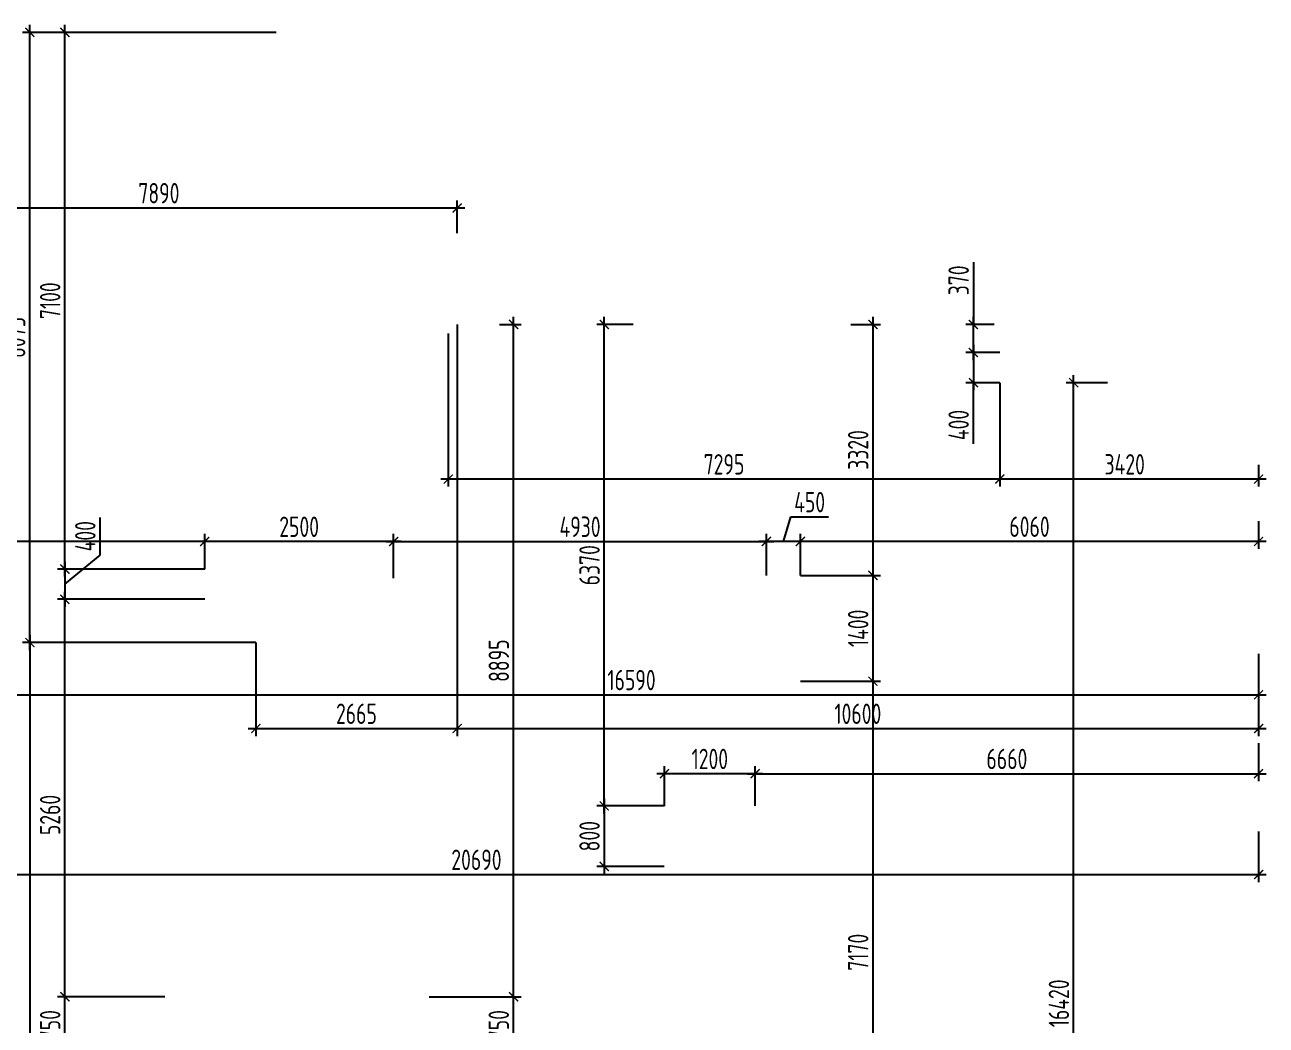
# Model space of a CAD drawing. Header units: millimetres. Extents: x -180271 to 536090, y 55086 to 131231.
# Drawn here: x 513321 to 529739, y 73336 to 86571 of the extents above; entities that cross this region are included whole.
import ezdxf

# ---------------------------------------------------------------- set-up
doc = ezdxf.new("R2010")
doc.units = ezdxf.units.MM
doc.layers.add('Размеры кровли ВК', color=14, linetype='Continuous', lineweight=9)
doc.layers.add('РАЗМЕРЫ КРОВЛИ ОВ', color=204, linetype='Continuous')
doc.layers.get('0').off()
doc.styles.add('ISOCPEUR', font='isocpeur.ttf', dxfattribs={"width": 0.7})
doc.dimstyles.new('R_100', dxfattribs={"dimtxt": 270, "dimasz": 120, "dimexe": 100, "dimexo": 0, "dimgap": 60, "dimtad": 1, "dimdec": 0, "dimrnd": 5, "dimzin": 0, "dimdsep": 46, "dimtxsty": 'ISOCPEUR', "dimblk": 'ARCHTICK', "dimcen": 0, "dimdle": 100, "dimclrd": 256, "dimclre": 256, "dimclrt": 256, "dimadec": 0, "dimazin": 0, "dimtfac": 2, "dimtdec": 0, "dimtofl": 0, "dimtmove": 1, "dimatfit": 3, "dimfxl": 1, "dimtvp": 3, "dimtolj": 1, "dimtzin": 0, "dimarcsym": 0})

# ---------------------------------------------------------------- blocks, each defined once
blk = doc.blocks.new('_ArchTick')
at = {"color": 0, "linetype": 'ByBlock', "const_width": 0.15}
blk.add_lwpolyline([(-0.5, -0.5), (0.5, 0.5)], dxfattribs=at)
blk = doc.blocks.new('*D3737')
at = {"layer": 'РАЗМЕРЫ КРОВЛИ ОВ', "lineweight": -2, "transparency": 16777216}
for p, q in [((529639, 78248), (529639, 77607)), ((512951, 77707), (529739, 77707)), ((513051, 74790), (513051, 77807))]:
    blk.add_line(p, q, dxfattribs=at)
at = {"layer": 'РАЗМЕРЫ КРОВЛИ ОВ', "lineweight": -2, "transparency": 16777216, "xscale": 120, "yscale": 120, "zscale": 120, "rotation": 180}
blk.add_blockref('_ArchTick', (513051, 77707), dxfattribs=at)
at = {"layer": 'РАЗМЕРЫ КРОВЛИ ОВ', "lineweight": -2, "transparency": 16777216, "xscale": 120, "yscale": 120, "zscale": 120}
blk.add_blockref('_ArchTick', (529639, 77707), dxfattribs=at)
at = {"layer": 'РАЗМЕРЫ КРОВЛИ ОВ', "transparency": 16777216, "insert": (521345, 77902), "char_height": 270, "attachment_point": 5, "style": 'ISOCPEUR'}
blk.add_mtext('\\A1;16590', dxfattribs=at)
blk = doc.blocks.new('*D3748')
at = {"layer": 'РАЗМЕРЫ КРОВЛИ ОВ', "lineweight": -2, "transparency": 16777216}
for p, q in [((511149, 82081), (511149, 84248)), ((519039, 83814), (519039, 84248)), ((511049, 84148), (519139, 84148))]:
    blk.add_line(p, q, dxfattribs=at)
at = {"layer": 'РАЗМЕРЫ КРОВЛИ ОВ', "lineweight": -2, "transparency": 16777216, "xscale": 120, "yscale": 120, "zscale": 120, "rotation": 180}
blk.add_blockref('_ArchTick', (511149, 84148), dxfattribs=at)
at = {"layer": 'РАЗМЕРЫ КРОВЛИ ОВ', "lineweight": -2, "transparency": 16777216, "xscale": 120, "yscale": 120, "zscale": 120}
blk.add_blockref('_ArchTick', (519039, 84148), dxfattribs=at)
at = {"layer": 'РАЗМЕРЫ КРОВЛИ ОВ', "transparency": 16777216, "insert": (515094, 84343), "char_height": 270, "attachment_point": 5, "style": 'ISOCPEUR'}
blk.add_mtext('\\A1;7890', dxfattribs=at)
blk = doc.blocks.new('*D3749')
at = {"layer": 'РАЗМЕРЫ КРОВЛИ ОВ', "lineweight": -2, "transparency": 16777216}
for p, q in [((526217, 81836), (526217, 80461)), ((529639, 80750), (529639, 80461)), ((529739, 80561), (526117, 80561))]:
    blk.add_line(p, q, dxfattribs=at)
at = {"layer": 'РАЗМЕРЫ КРОВЛИ ОВ', "lineweight": -2, "transparency": 16777216, "xscale": 120, "yscale": 120, "zscale": 120, "rotation": 180}
blk.add_blockref('_ArchTick', (526217, 80561), dxfattribs=at)
at = {"layer": 'РАЗМЕРЫ КРОВЛИ ОВ', "lineweight": -2, "transparency": 16777216, "xscale": 120, "yscale": 120, "zscale": 120}
blk.add_blockref('_ArchTick', (529639, 80561), dxfattribs=at)
at = {"layer": 'РАЗМЕРЫ КРОВЛИ ОВ', "transparency": 16777216, "insert": (527868, 80756), "char_height": 270, "attachment_point": 5, "style": 'ISOCPEUR'}
blk.add_mtext('\\A1;3420', dxfattribs=at)
blk = doc.blocks.new('*D3750')
at = {"layer": 'РАЗМЕРЫ КРОВЛИ ОВ', "lineweight": -2, "transparency": 16777216}
for p, q in [((518921, 82486), (518921, 80461)), ((526217, 81836), (526217, 80461)), ((526317, 80561), (518821, 80561))]:
    blk.add_line(p, q, dxfattribs=at)
at = {"layer": 'РАЗМЕРЫ КРОВЛИ ОВ', "lineweight": -2, "transparency": 16777216, "xscale": 120, "yscale": 120, "zscale": 120, "rotation": 180}
blk.add_blockref('_ArchTick', (518921, 80561), dxfattribs=at)
at = {"layer": 'РАЗМЕРЫ КРОВЛИ ОВ', "lineweight": -2, "transparency": 16777216, "xscale": 120, "yscale": 120, "zscale": 120}
blk.add_blockref('_ArchTick', (526217, 80561), dxfattribs=at)
at = {"layer": 'РАЗМЕРЫ КРОВЛИ ОВ', "transparency": 16777216, "insert": (522569, 80756), "char_height": 270, "attachment_point": 5, "style": 'ISOCPEUR'}
blk.add_mtext('\\A1;7295', dxfattribs=at)
blk = doc.blocks.new('*D3751')
at = {"layer": 'РАЗМЕРЫ КРОВЛИ ОВ', "lineweight": -2, "transparency": 16777216}
for p, q in [((529639, 80006), (529639, 79636)), ((523579, 79286), (523579, 79836)), ((529739, 79736), (523479, 79736))]:
    blk.add_line(p, q, dxfattribs=at)
at = {"layer": 'РАЗМЕРЫ КРОВЛИ ОВ', "lineweight": -2, "transparency": 16777216, "xscale": 120, "yscale": 120, "zscale": 120, "rotation": 180}
blk.add_blockref('_ArchTick', (523579, 79736), dxfattribs=at)
at = {"layer": 'РАЗМЕРЫ КРОВЛИ ОВ', "lineweight": -2, "transparency": 16777216, "xscale": 120, "yscale": 120, "zscale": 120}
blk.add_blockref('_ArchTick', (529639, 79736), dxfattribs=at)
at = {"layer": 'РАЗМЕРЫ КРОВЛИ ОВ', "transparency": 16777216, "insert": (526609, 79931), "char_height": 270, "attachment_point": 5, "style": 'ISOCPEUR'}
blk.add_mtext('\\A1;6060', dxfattribs=at)
blk = doc.blocks.new('*D3752')
at = {"layer": 'РАЗМЕРЫ КРОВЛИ ОВ', "lineweight": -2, "transparency": 16777216}
for p, q in [((523354, 79736), (523452, 80061)), ((523452, 80061), (523950, 80061)), ((523129, 79286), (523129, 79836)), ((523579, 79286), (523579, 79836)), ((523679, 79736), (523029, 79736))]:
    blk.add_line(p, q, dxfattribs=at)
at = {"layer": 'РАЗМЕРЫ КРОВЛИ ОВ', "lineweight": -2, "transparency": 16777216, "xscale": 120, "yscale": 120, "zscale": 120, "rotation": 180}
blk.add_blockref('_ArchTick', (523129, 79736), dxfattribs=at)
at = {"layer": 'РАЗМЕРЫ КРОВЛИ ОВ', "lineweight": -2, "transparency": 16777216, "xscale": 120, "yscale": 120, "zscale": 120}
blk.add_blockref('_ArchTick', (523579, 79736), dxfattribs=at)
at = {"layer": 'РАЗМЕРЫ КРОВЛИ ОВ', "transparency": 16777216, "insert": (523701, 80256), "char_height": 270, "attachment_point": 5, "style": 'ISOCPEUR'}
blk.add_mtext('\\A1;450', dxfattribs=at)
blk = doc.blocks.new('*D3754')
at = {"layer": 'РАЗМЕРЫ КРОВЛИ ОВ', "lineweight": -2, "transparency": 16777216}
for p, q in [((524247, 82606), (524638, 82606)), ((524538, 82706), (524538, 79186)), ((523579, 79286), (524638, 79286))]:
    blk.add_line(p, q, dxfattribs=at)
at = {"layer": 'РАЗМЕРЫ КРОВЛИ ОВ', "lineweight": -2, "transparency": 16777216, "xscale": 120, "yscale": 120, "zscale": 120}
for p, rotation in [((524538, 82606), 90), ((524538, 79286), 270)]:
    blk.add_blockref('_ArchTick', p, dxfattribs=dict(at, rotation=rotation))
at = {"layer": 'РАЗМЕРЫ КРОВЛИ ОВ', "transparency": 16777216, "insert": (524343, 80946), "char_height": 270, "attachment_point": 5, "rotation": 90, "style": 'ISOCPEUR'}
blk.add_mtext('\\A1;3320', dxfattribs=at)
blk = doc.blocks.new('*D3755')
at = {"layer": 'РАЗМЕРЫ КРОВЛИ ОВ', "lineweight": -2, "transparency": 16777216}
for p, q in [((524538, 79386), (524538, 77786)), ((523579, 79286), (524638, 79286)), ((523579, 77886), (524638, 77886))]:
    blk.add_line(p, q, dxfattribs=at)
at = {"layer": 'РАЗМЕРЫ КРОВЛИ ОВ', "lineweight": -2, "transparency": 16777216, "xscale": 120, "yscale": 120, "zscale": 120}
for p, rotation in [((524538, 79286), 90), ((524538, 77886), 270)]:
    blk.add_blockref('_ArchTick', p, dxfattribs=dict(at, rotation=rotation))
at = {"layer": 'РАЗМЕРЫ КРОВЛИ ОВ', "transparency": 16777216, "insert": (524343, 78586), "char_height": 270, "attachment_point": 5, "rotation": 90, "style": 'ISOCPEUR'}
blk.add_mtext('\\A1;1400', dxfattribs=at)
blk = doc.blocks.new('*D3756')
at = {"layer": 'РАЗМЕРЫ КРОВЛИ ОВ', "lineweight": -2, "transparency": 16777216}
for p, q in [((523579, 77886), (524638, 77886)), ((524538, 77986), (524538, 70616)), ((524139, 70716), (524638, 70716))]:
    blk.add_line(p, q, dxfattribs=at)
at = {"layer": 'РАЗМЕРЫ КРОВЛИ ОВ', "lineweight": -2, "transparency": 16777216, "xscale": 120, "yscale": 120, "zscale": 120}
for p, rotation in [((524538, 77886), 90), ((524538, 70716), 270)]:
    blk.add_blockref('_ArchTick', p, dxfattribs=dict(at, rotation=rotation))
at = {"layer": 'РАЗМЕРЫ КРОВЛИ ОВ', "transparency": 16777216, "insert": (524343, 74301), "char_height": 270, "attachment_point": 5, "rotation": 90, "style": 'ISOCPEUR'}
blk.add_mtext('\\A1;7170', dxfattribs=at)
blk = doc.blocks.new('*D3807')
at = {"layer": 'РАЗМЕРЫ КРОВЛИ ОВ', "lineweight": -2, "transparency": 16777216}
for p, q in [((519785, 72861), (519785, 73811)), ((518669, 73711), (519885, 73711)), ((518669, 72961), (519885, 72961))]:
    blk.add_line(p, q, dxfattribs=at)
at = {"layer": 'РАЗМЕРЫ КРОВЛИ ОВ', "lineweight": -2, "transparency": 16777216, "xscale": 120, "yscale": 120, "zscale": 120}
for p, rotation in [((519785, 73711), 90), ((519785, 72961), 270)]:
    blk.add_blockref('_ArchTick', p, dxfattribs=dict(at, rotation=rotation))
at = {"layer": 'РАЗМЕРЫ КРОВЛИ ОВ', "transparency": 16777216, "insert": (519590, 73336), "char_height": 270, "attachment_point": 5, "rotation": 90, "style": 'ISOCPEUR'}
blk.add_mtext('\\A1;750', dxfattribs=at)
blk = doc.blocks.new('*D3808')
at = {"layer": 'РАЗМЕРЫ КРОВЛИ ОВ', "lineweight": -2, "transparency": 16777216}
for p, q in [((519601, 82606), (519885, 82606)), ((519785, 73611), (519785, 82706)), ((518669, 73711), (519885, 73711))]:
    blk.add_line(p, q, dxfattribs=at)
at = {"layer": 'РАЗМЕРЫ КРОВЛИ ОВ', "lineweight": -2, "transparency": 16777216, "xscale": 120, "yscale": 120, "zscale": 120}
for p, rotation in [((519785, 82606), 90), ((519785, 73711), 270)]:
    blk.add_blockref('_ArchTick', p, dxfattribs=dict(at, rotation=rotation))
at = {"layer": 'РАЗМЕРЫ КРОВЛИ ОВ', "transparency": 16777216, "insert": (519590, 78158), "char_height": 270, "attachment_point": 5, "rotation": 90, "style": 'ISOCPEUR'}
blk.add_mtext('\\A1;8895', dxfattribs=at)
blk = doc.blocks.new('*D3812')
at = {"layer": 'РАЗМЕРЫ КРОВЛИ ОВ', "lineweight": -2, "transparency": 16777216}
for p, q in [((513851, 72861), (513851, 73811)), ((515172, 73711), (513751, 73711)), ((515172, 72961), (513751, 72961))]:
    blk.add_line(p, q, dxfattribs=at)
at = {"layer": 'РАЗМЕРЫ КРОВЛИ ОВ', "lineweight": -2, "transparency": 16777216, "xscale": 120, "yscale": 120, "zscale": 120}
for p, rotation in [((513851, 73711), 90), ((513851, 72961), 270)]:
    blk.add_blockref('_ArchTick', p, dxfattribs=dict(at, rotation=rotation))
at = {"layer": 'РАЗМЕРЫ КРОВЛИ ОВ', "transparency": 16777216, "insert": (513656, 73336), "char_height": 270, "attachment_point": 5, "rotation": 90, "style": 'ISOCPEUR'}
blk.add_mtext('\\A1;750', dxfattribs=at)
blk = doc.blocks.new('*D3813')
at = {"layer": 'РАЗМЕРЫ КРОВЛИ ОВ', "lineweight": -2, "transparency": 16777216}
for p, q in [((513851, 73611), (513851, 79070)), ((515700, 78970), (513751, 78970)), ((515172, 73711), (513751, 73711))]:
    blk.add_line(p, q, dxfattribs=at)
at = {"layer": 'РАЗМЕРЫ КРОВЛИ ОВ', "lineweight": -2, "transparency": 16777216, "xscale": 120, "yscale": 120, "zscale": 120}
for p, rotation in [((513851, 78970), 90), ((513851, 73711), 270)]:
    blk.add_blockref('_ArchTick', p, dxfattribs=dict(at, rotation=rotation))
at = {"layer": 'РАЗМЕРЫ КРОВЛИ ОВ', "transparency": 16777216, "insert": (513656, 76117), "char_height": 270, "attachment_point": 5, "rotation": 90, "style": 'ISOCPEUR'}
blk.add_mtext('\\A1;5260', dxfattribs=at)
blk = doc.blocks.new('*D3842')
at = {"layer": 'РАЗМЕРЫ КРОВЛИ ОВ', "lineweight": -2, "transparency": 16777216}
for p, q in [((525867, 82336), (525867, 81736)), ((526217, 82236), (525767, 82236)), ((526217, 81836), (525767, 81836)), ((525867, 81027), (525867, 81836))]:
    blk.add_line(p, q, dxfattribs=at)
at = {"layer": 'РАЗМЕРЫ КРОВЛИ ОВ', "lineweight": -2, "transparency": 16777216, "xscale": 120, "yscale": 120, "zscale": 120}
for p, rotation in [((525867, 82236), 90), ((525867, 81836), 270)]:
    blk.add_blockref('_ArchTick', p, dxfattribs=dict(at, rotation=rotation))
at = {"layer": 'РАЗМЕРЫ КРОВЛИ ОВ', "transparency": 16777216, "insert": (525672, 81276), "char_height": 270, "attachment_point": 5, "rotation": 90, "style": 'ISOCPEUR'}
blk.add_mtext('\\A1;400', dxfattribs=at)
blk = doc.blocks.new('*D3843')
at = {"layer": 'РАЗМЕРЫ КРОВЛИ ОВ', "lineweight": -2, "transparency": 16777216}
for p, q in [((525867, 83429), (525867, 82606)), ((526142, 82606), (525767, 82606)), ((525867, 82136), (525867, 82706)), ((526217, 82236), (525767, 82236))]:
    blk.add_line(p, q, dxfattribs=at)
at = {"layer": 'РАЗМЕРЫ КРОВЛИ ОВ', "lineweight": -2, "transparency": 16777216, "xscale": 120, "yscale": 120, "zscale": 120}
for p, rotation in [((525867, 82606), 90), ((525867, 82236), 270)]:
    blk.add_blockref('_ArchTick', p, dxfattribs=dict(at, rotation=rotation))
at = {"layer": 'РАЗМЕРЫ КРОВЛИ ОВ', "transparency": 16777216, "insert": (525672, 83190), "char_height": 270, "attachment_point": 5, "rotation": 90, "style": 'ISOCPEUR'}
blk.add_mtext('\\A1;370', dxfattribs=at)
blk = doc.blocks.new('*D3847')
at = {"layer": 'РАЗМЕРЫ КРОВЛИ ОВ', "lineweight": -2, "transparency": 16777216}
for p, q in [((527193, 65315), (527193, 81936)), ((527642, 81836), (527093, 81836)), ((528367, 65415), (527093, 65415))]:
    blk.add_line(p, q, dxfattribs=at)
at = {"layer": 'РАЗМЕРЫ КРОВЛИ ОВ', "lineweight": -2, "transparency": 16777216, "xscale": 120, "yscale": 120, "zscale": 120}
for p, rotation in [((527193, 81836), 90), ((527193, 65415), 270)]:
    blk.add_blockref('_ArchTick', p, dxfattribs=dict(at, rotation=rotation))
at = {"layer": 'РАЗМЕРЫ КРОВЛИ ОВ', "transparency": 16777216, "insert": (526998, 73625), "char_height": 270, "attachment_point": 5, "rotation": 90, "style": 'ISOCPEUR'}
blk.add_mtext('\\A1;16420', dxfattribs=at)
blk = doc.blocks.new('*D3848')
at = {"layer": 'РАЗМЕРЫ КРОВЛИ ОВ', "lineweight": -2, "transparency": 16777216}
for p, q in [((513851, 79270), (513851, 86571)), ((514355, 86471), (513751, 86471)), ((515700, 79370), (513751, 79370))]:
    blk.add_line(p, q, dxfattribs=at)
at = {"layer": 'РАЗМЕРЫ КРОВЛИ ОВ', "lineweight": -2, "transparency": 16777216, "xscale": 120, "yscale": 120, "zscale": 120}
for p, rotation in [((513851, 86471), 90), ((513851, 79370), 270)]:
    blk.add_blockref('_ArchTick', p, dxfattribs=dict(at, rotation=rotation))
at = {"layer": 'РАЗМЕРЫ КРОВЛИ ОВ', "transparency": 16777216, "insert": (513656, 82921), "char_height": 270, "attachment_point": 5, "rotation": 90, "style": 'ISOCPEUR'}
blk.add_mtext('\\A1;7100', dxfattribs=at)
blk = doc.blocks.new('*D3849')
at = {"layer": 'РАЗМЕРЫ КРОВЛИ ОВ', "lineweight": -2, "transparency": 16777216}
for p, q in [((514316, 79556), (514316, 80054)), ((513851, 79170), (514316, 79556)), ((513851, 79470), (513851, 78870)), ((515700, 79370), (513751, 79370)), ((515700, 78970), (513751, 78970))]:
    blk.add_line(p, q, dxfattribs=at)
at = {"layer": 'РАЗМЕРЫ КРОВЛИ ОВ', "lineweight": -2, "transparency": 16777216, "xscale": 120, "yscale": 120, "zscale": 120}
for p, rotation in [((513851, 79370), 90), ((513851, 78970), 270)]:
    blk.add_blockref('_ArchTick', p, dxfattribs=dict(at, rotation=rotation))
at = {"layer": 'РАЗМЕРЫ КРОВЛИ ОВ', "transparency": 16777216, "insert": (514121, 79805), "char_height": 270, "attachment_point": 5, "rotation": 90, "style": 'ISOCPEUR'}
blk.add_mtext('\\A1;400', dxfattribs=at)
blk = doc.blocks.new('*D3850')
at = {"layer": 'РАЗМЕРЫ КРОВЛИ ОВ', "lineweight": -2, "transparency": 16777216}
for p, q in [((515700, 79370), (515700, 79835)), ((518198, 79250), (518198, 79835)), ((518298, 79735), (515600, 79735))]:
    blk.add_line(p, q, dxfattribs=at)
at = {"layer": 'РАЗМЕРЫ КРОВЛИ ОВ', "lineweight": -2, "transparency": 16777216, "xscale": 120, "yscale": 120, "zscale": 120, "rotation": 180}
blk.add_blockref('_ArchTick', (515700, 79735), dxfattribs=at)
at = {"layer": 'РАЗМЕРЫ КРОВЛИ ОВ', "lineweight": -2, "transparency": 16777216, "xscale": 120, "yscale": 120, "zscale": 120}
blk.add_blockref('_ArchTick', (518198, 79735), dxfattribs=at)
at = {"layer": 'РАЗМЕРЫ КРОВЛИ ОВ', "transparency": 16777216, "insert": (516949, 79930), "char_height": 270, "attachment_point": 5, "style": 'ISOCPEUR'}
blk.add_mtext('\\A1;2500', dxfattribs=at)
blk = doc.blocks.new('*D3851')
at = {"layer": 'РАЗМЕРЫ КРОВЛИ ОВ', "lineweight": -2, "transparency": 16777216}
for p, q in [((518198, 79250), (518198, 79835)), ((523129, 79286), (523129, 79835)), ((518098, 79735), (523229, 79735))]:
    blk.add_line(p, q, dxfattribs=at)
at = {"layer": 'РАЗМЕРЫ КРОВЛИ ОВ', "lineweight": -2, "transparency": 16777216, "xscale": 120, "yscale": 120, "zscale": 120, "rotation": 180}
blk.add_blockref('_ArchTick', (518198, 79735), dxfattribs=at)
at = {"layer": 'РАЗМЕРЫ КРОВЛИ ОВ', "lineweight": -2, "transparency": 16777216, "xscale": 120, "yscale": 120, "zscale": 120}
blk.add_blockref('_ArchTick', (523129, 79735), dxfattribs=at)
at = {"layer": 'РАЗМЕРЫ КРОВЛИ ОВ', "transparency": 16777216, "insert": (520664, 79930), "char_height": 270, "attachment_point": 5, "style": 'ISOCPEUR'}
blk.add_mtext('\\A1;4930', dxfattribs=at)
blk = doc.blocks.new('*D3852')
at = {"layer": 'РАЗМЕРЫ КРОВЛИ ОВ', "lineweight": -2, "transparency": 16777216}
for p, q in [((504967, 79370), (504967, 79835)), ((515700, 79370), (515700, 79835)), ((515800, 79735), (504867, 79735))]:
    blk.add_line(p, q, dxfattribs=at)
at = {"layer": 'РАЗМЕРЫ КРОВЛИ ОВ', "lineweight": -2, "transparency": 16777216, "xscale": 120, "yscale": 120, "zscale": 120, "rotation": 180}
blk.add_blockref('_ArchTick', (504967, 79735), dxfattribs=at)
at = {"layer": 'РАЗМЕРЫ КРОВЛИ ОВ', "lineweight": -2, "transparency": 16777216, "xscale": 120, "yscale": 120, "zscale": 120}
blk.add_blockref('_ArchTick', (515700, 79735), dxfattribs=at)
at = {"layer": 'РАЗМЕРЫ КРОВЛИ ОВ', "transparency": 16777216, "insert": (510334, 79930), "char_height": 270, "attachment_point": 5, "style": 'ISOCPEUR'}
blk.add_mtext('\\A1;10730', dxfattribs=at)
blk = doc.blocks.new('*D4051')
at = {"layer": 'РАЗМЕРЫ КРОВЛИ ОВ', "lineweight": -2, "transparency": 16777216}
for p, q in [((529639, 77068), (529639, 76563)), ((522981, 76236), (522981, 76763)), ((522881, 76663), (529739, 76663))]:
    blk.add_line(p, q, dxfattribs=at)
at = {"layer": 'РАЗМЕРЫ КРОВЛИ ОВ', "lineweight": -2, "transparency": 16777216, "xscale": 120, "yscale": 120, "zscale": 120, "rotation": 180}
blk.add_blockref('_ArchTick', (522981, 76663), dxfattribs=at)
at = {"layer": 'РАЗМЕРЫ КРОВЛИ ОВ', "lineweight": -2, "transparency": 16777216, "xscale": 120, "yscale": 120, "zscale": 120}
blk.add_blockref('_ArchTick', (529639, 76663), dxfattribs=at)
at = {"layer": 'РАЗМЕРЫ КРОВЛИ ОВ', "transparency": 16777216, "insert": (526310, 76858), "char_height": 270, "attachment_point": 5, "style": 'ISOCPEUR'}
blk.add_mtext('\\A1;6660', dxfattribs=at)
blk = doc.blocks.new('*D4052')
at = {"layer": 'РАЗМЕРЫ КРОВЛИ ОВ', "lineweight": -2, "transparency": 16777216}
for p, q in [((521781, 76236), (521781, 76763)), ((522981, 76236), (522981, 76763)), ((523081, 76663), (521681, 76663))]:
    blk.add_line(p, q, dxfattribs=at)
at = {"layer": 'РАЗМЕРЫ КРОВЛИ ОВ', "lineweight": -2, "transparency": 16777216, "xscale": 120, "yscale": 120, "zscale": 120, "rotation": 180}
blk.add_blockref('_ArchTick', (521781, 76663), dxfattribs=at)
at = {"layer": 'РАЗМЕРЫ КРОВЛИ ОВ', "lineweight": -2, "transparency": 16777216, "xscale": 120, "yscale": 120, "zscale": 120}
blk.add_blockref('_ArchTick', (522981, 76663), dxfattribs=at)
at = {"layer": 'РАЗМЕРЫ КРОВЛИ ОВ', "transparency": 16777216, "insert": (522381, 76858), "char_height": 270, "attachment_point": 5, "style": 'ISOCPEUR'}
blk.add_mtext('\\A1;1200', dxfattribs=at)
blk = doc.blocks.new('*D4053')
at = {"layer": 'РАЗМЕРЫ КРОВЛИ ОВ', "lineweight": -2, "transparency": 16777216}
for p, q in [((521781, 76236), (520885, 76236)), ((520985, 76336), (520985, 75336)), ((521779, 75436), (520885, 75436))]:
    blk.add_line(p, q, dxfattribs=at)
at = {"layer": 'РАЗМЕРЫ КРОВЛИ ОВ', "lineweight": -2, "transparency": 16777216, "xscale": 120, "yscale": 120, "zscale": 120}
for p, rotation in [((520985, 76236), 90), ((520985, 75436), 270)]:
    blk.add_blockref('_ArchTick', p, dxfattribs=dict(at, rotation=rotation))
at = {"layer": 'РАЗМЕРЫ КРОВЛИ ОВ', "transparency": 16777216, "insert": (520790, 75836), "char_height": 270, "attachment_point": 5, "rotation": 90, "style": 'ISOCPEUR'}
blk.add_mtext('\\A1;800', dxfattribs=at)
blk = doc.blocks.new('*D4054')
at = {"layer": 'РАЗМЕРЫ КРОВЛИ ОВ', "lineweight": -2, "transparency": 16777216}
for p, q in [((521368, 82606), (520885, 82606)), ((520985, 76136), (520985, 82706)), ((521781, 76236), (520885, 76236))]:
    blk.add_line(p, q, dxfattribs=at)
at = {"layer": 'РАЗМЕРЫ КРОВЛИ ОВ', "lineweight": -2, "transparency": 16777216, "xscale": 120, "yscale": 120, "zscale": 120}
for p, rotation in [((520985, 82606), 90), ((520985, 76236), 270)]:
    blk.add_blockref('_ArchTick', p, dxfattribs=dict(at, rotation=rotation))
at = {"layer": 'РАЗМЕРЫ КРОВЛИ ОВ', "transparency": 16777216, "insert": (520790, 79421), "char_height": 270, "attachment_point": 5, "rotation": 90, "style": 'ISOCPEUR'}
blk.add_mtext('\\A1;6370', dxfattribs=at)
blk = doc.blocks.new('*D22571')
at = {"layer": 'Размеры кровли ВК', "lineweight": -2, "transparency": 16777216}
for p, q in [((508948, 77096), (508948, 75229)), ((529639, 75898), (529639, 75229)), ((508848, 75329), (529739, 75329))]:
    blk.add_line(p, q, dxfattribs=at)
at = {"layer": 'Размеры кровли ВК', "lineweight": -2, "transparency": 16777216, "xscale": 120, "yscale": 120, "zscale": 120, "rotation": 180}
blk.add_blockref('_ArchTick', (508948, 75329), dxfattribs=at)
at = {"layer": 'Размеры кровли ВК', "lineweight": -2, "transparency": 16777216, "xscale": 120, "yscale": 120, "zscale": 120}
blk.add_blockref('_ArchTick', (529639, 75329), dxfattribs=at)
at = {"layer": 'Размеры кровли ВК', "transparency": 16777216, "insert": (519294, 75524), "char_height": 270, "attachment_point": 5, "style": 'ISOCPEUR'}
blk.add_mtext('\\A1;20690', dxfattribs=at)
blk = doc.blocks.new('*D22572')
at = {"layer": 'Размеры кровли ВК', "lineweight": -2, "transparency": 16777216}
for p, q in [((513388, 78298), (513388, 86571)), ((516644, 86471), (513288, 86471)), ((516376, 78398), (513288, 78398))]:
    blk.add_line(p, q, dxfattribs=at)
at = {"layer": 'Размеры кровли ВК', "lineweight": -2, "transparency": 16777216, "xscale": 120, "yscale": 120, "zscale": 120}
for p, rotation in [((513388, 86471), 90), ((513388, 78398), 270)]:
    blk.add_blockref('_ArchTick', p, dxfattribs=dict(at, rotation=rotation))
at = {"layer": 'Размеры кровли ВК', "transparency": 16777216, "insert": (513193, 82434), "char_height": 270, "attachment_point": 5, "rotation": 90, "style": 'ISOCPEUR'}
blk.add_mtext('\\A1;8075', dxfattribs=at)
blk = doc.blocks.new('*D22573')
at = {"layer": 'Размеры кровли ВК', "lineweight": -2, "transparency": 16777216}
for p, q in [((513388, 78498), (513388, 66626)), ((516376, 78398), (513288, 78398)), ((513851, 66726), (513288, 66726))]:
    blk.add_line(p, q, dxfattribs=at)
at = {"layer": 'Размеры кровли ВК', "lineweight": -2, "transparency": 16777216, "xscale": 120, "yscale": 120, "zscale": 120}
for p, rotation in [((513388, 78398), 90), ((513388, 66726), 270)]:
    blk.add_blockref('_ArchTick', p, dxfattribs=dict(at, rotation=rotation))
at = {"layer": 'Размеры кровли ВК', "transparency": 16777216, "insert": (513193, 72562), "char_height": 270, "attachment_point": 5, "rotation": 90, "style": 'ISOCPEUR'}
blk.add_mtext('\\A1;11670', dxfattribs=at)
blk = doc.blocks.new('*D22574')
at = {"layer": 'Размеры кровли ВК', "lineweight": -2, "transparency": 16777216}
for p, q in [((519039, 82606), (519039, 77161)), ((516376, 78398), (516376, 77161)), ((516276, 77261), (519139, 77261))]:
    blk.add_line(p, q, dxfattribs=at)
at = {"layer": 'Размеры кровли ВК', "lineweight": -2, "transparency": 16777216, "xscale": 120, "yscale": 120, "zscale": 120, "rotation": 180}
blk.add_blockref('_ArchTick', (516376, 77261), dxfattribs=at)
at = {"layer": 'Размеры кровли ВК', "lineweight": -2, "transparency": 16777216, "xscale": 120, "yscale": 120, "zscale": 120}
blk.add_blockref('_ArchTick', (519039, 77261), dxfattribs=at)
at = {"layer": 'Размеры кровли ВК', "transparency": 16777216, "insert": (517707, 77456), "char_height": 270, "attachment_point": 5, "style": 'ISOCPEUR'}
blk.add_mtext('\\A1;2665', dxfattribs=at)
blk = doc.blocks.new('*D22575')
at = {"layer": 'Размеры кровли ВК', "lineweight": -2, "transparency": 16777216}
for p, q in [((519039, 82606), (519039, 77161)), ((529639, 77841), (529639, 77161)), ((518939, 77261), (529739, 77261))]:
    blk.add_line(p, q, dxfattribs=at)
at = {"layer": 'Размеры кровли ВК', "lineweight": -2, "transparency": 16777216, "xscale": 120, "yscale": 120, "zscale": 120, "rotation": 180}
blk.add_blockref('_ArchTick', (519039, 77261), dxfattribs=at)
at = {"layer": 'Размеры кровли ВК', "lineweight": -2, "transparency": 16777216, "xscale": 120, "yscale": 120, "zscale": 120}
blk.add_blockref('_ArchTick', (529639, 77261), dxfattribs=at)
at = {"layer": 'Размеры кровли ВК', "transparency": 16777216, "insert": (524339, 77456), "char_height": 270, "attachment_point": 5, "style": 'ISOCPEUR'}
blk.add_mtext('\\A1;10600', dxfattribs=at)

msp = doc.modelspace()

# ---------------------------------------------------------------- dimensions: what is measured, and where the dimension line sits
at = {"layer": 'Размеры кровли ВК'}
for base, p2, picture, middle in [((513388.5, 86470.7), (516644.3, 86470.7), '*D22572', (513193.5, 82434.1)), ((513388.5, 66725.7), (513851.1, 66725.7), '*D22573', (513193.5, 72561.6))]:
    dim = msp.add_linear_dim(base=base, p1=(516375.6, 78397.6), p2=p2, angle=90, dimstyle='R_100', override={"dimpost": '\\X'}, dxfattribs=at)
    dim.commit()
    dim.dimension.update_dxf_attribs({"geometry": picture, "text_midpoint": middle})
for base, p1, p2, picture, middle in [((519039.3, 77260.8), (516375.6, 78397.6), (519039.3, 82605.7), '*D22574', (517707.4, 77455.8)), ((529639.3, 77260.8), (519039.3, 82605.7), (529639.3, 77841.5), '*D22575', (524339.3, 77455.8)), ((529639.3, 75329), (508948.4, 77095.5), (529639.3, 75897.7), '*D22571', (519293.8, 75524))]:
    dim = msp.add_linear_dim(base=base, p1=p1, p2=p2, dimstyle='R_100', override={"dimpost": '\\X'}, dxfattribs=at)
    dim.commit()
    dim.dimension.update_dxf_attribs({"geometry": picture, "text_midpoint": middle})
at = {"layer": 'РАЗМЕРЫ КРОВЛИ ОВ'}
for base, p1, p2, picture, middle in [((513851.1, 86470.7), (515699.7, 79370.4), (514355.5, 86470.7), '*D3848', (513656.1, 82920.5)), ((519784.7, 82605.7), (518669.3, 73710.7), (519601.3, 82605.7), '*D3808', (519589.7, 78158.2)), ((520985.5, 82605.7), (521780.9, 76235.8), (521367.6, 82605.7), '*D4054', (520790.5, 79420.8)), ((524538.2, 79285.7), (524247.1, 82605.7), (523579.3, 79285.7), '*D3754', (524343.2, 80945.7)), ((527193.3, 81835.7), (528367.4, 65414.6), (527642.4, 81835.7), '*D3847', (526998.3, 73625.1)), ((524538.2, 77885.7), (523579.3, 79285.7), (523579.3, 77885.7), '*D3755', (524343.2, 78585.7)), ((524538.2, 70715.7), (523579.3, 77885.7), (524139.3, 70715.7), '*D3756', (524343.2, 74300.7)), ((520985.5, 75435.8), (521780.9, 76235.8), (521778.9, 75435.8), '*D4053', (520790.5, 75835.8)), ((513851.1, 73710.7), (515172.3, 72960.7), (515172.3, 73710.7), '*D3812', (513656.1, 73335.7)), ((519784.7, 73710.7), (518669.3, 72960.7), (518669.3, 73710.7), '*D3807', (519589.7, 73335.7))]:
    dim = msp.add_linear_dim(base=base, p1=p1, p2=p2, angle=90, dimstyle='R_100', override={"dimpost": '\\X'}, dxfattribs=at)
    dim.commit()
    dim.dimension.update_dxf_attribs({"geometry": picture, "text_midpoint": middle})
for base, p1, p2, picture, middle in [((519039.3, 84147.9), (511149.3, 82080.7), (519039.3, 83813.8), '*D3748', (515094.3, 84342.9)), ((518920.5, 80560.9), (526217.4, 81835.7), (518920.5, 82485.7), '*D3750', (522569, 80755.9)), ((523129.3, 79736.2), (523579.3, 79285.7), (523129.3, 79285.7), '*D3752', (523511.8, 80256.2)), ((504967.3, 79735), (515699.7, 79370.4), (504967.3, 79370.3), '*D3852', (510333.5, 79930)), ((515699.7, 79735), (518197.9, 79250.4), (515699.7, 79370.4), '*D3850', (516948.8, 79930)), ((523129.3, 79735), (518197.9, 79250.4), (523129.3, 79285.7), '*D3851', (520663.6, 79930)), ((523579.3, 79736.2), (529639.3, 80006.1), (523579.3, 79285.7), '*D3751', (526609.3, 79931.2)), ((529639.3, 77706.8), (513050.7, 74790.1), (529639.3, 78248.1), '*D3737', (521345, 77901.8)), ((521780.9, 76662.7), (522980.9, 76235.8), (521780.9, 76235.8), '*D4052', (522380.9, 76857.7)), ((529639.3, 76662.7), (522980.9, 76235.8), (529639.3, 77067.5), '*D4051', (526310.1, 76857.7))]:
    dim = msp.add_linear_dim(base=base, p1=p1, p2=p2, dimstyle='R_100', override={"dimpost": '\\X'}, dxfattribs=at)
    dim.commit()
    dim.dimension.update_dxf_attribs({"geometry": picture, "text_midpoint": middle})
for base, p1, p2, picture, middle in [((525867.1, 82605.7), (526217.4, 82235.7), (526142.1, 82605.7), '*D3843', (526088.9, 83189.9)), ((525867.1, 81835.7), (526217.4, 82235.7), (526217.4, 81835.7), '*D3842', (525913.4, 81275.6)), ((513851.1, 78970.4), (515699.7, 79370.4), (515699.7, 78970.4), '*D3849', (514315.8, 79615.6)), ((513851.1, 78970.4), (515172.3, 73710.7), (515699.7, 78970.4), '*D3813', (513851.1, 76117))]:
    dim = msp.add_linear_dim(base=base, p1=p1, p2=p2, angle=90, dimstyle='R_100', override={"dimpost": '\\X'}, dxfattribs=at)
    dim.commit()
    dim.dimension.update_dxf_attribs({"geometry": picture, "text_midpoint": middle, "dimtype": 160})
dim = msp.add_linear_dim(base=(526217.4, 80560.9), p1=(529639.3, 80750.1), p2=(526217.4, 81835.7), dimstyle='R_100', override={"dimpost": '\\X'}, dxfattribs=at)
dim.commit()
dim.dimension.update_dxf_attribs({"geometry": '*D3749', "text_midpoint": (527868.4, 80560.9), "dimtype": 160})

doc.saveas('drawing.dxf')
